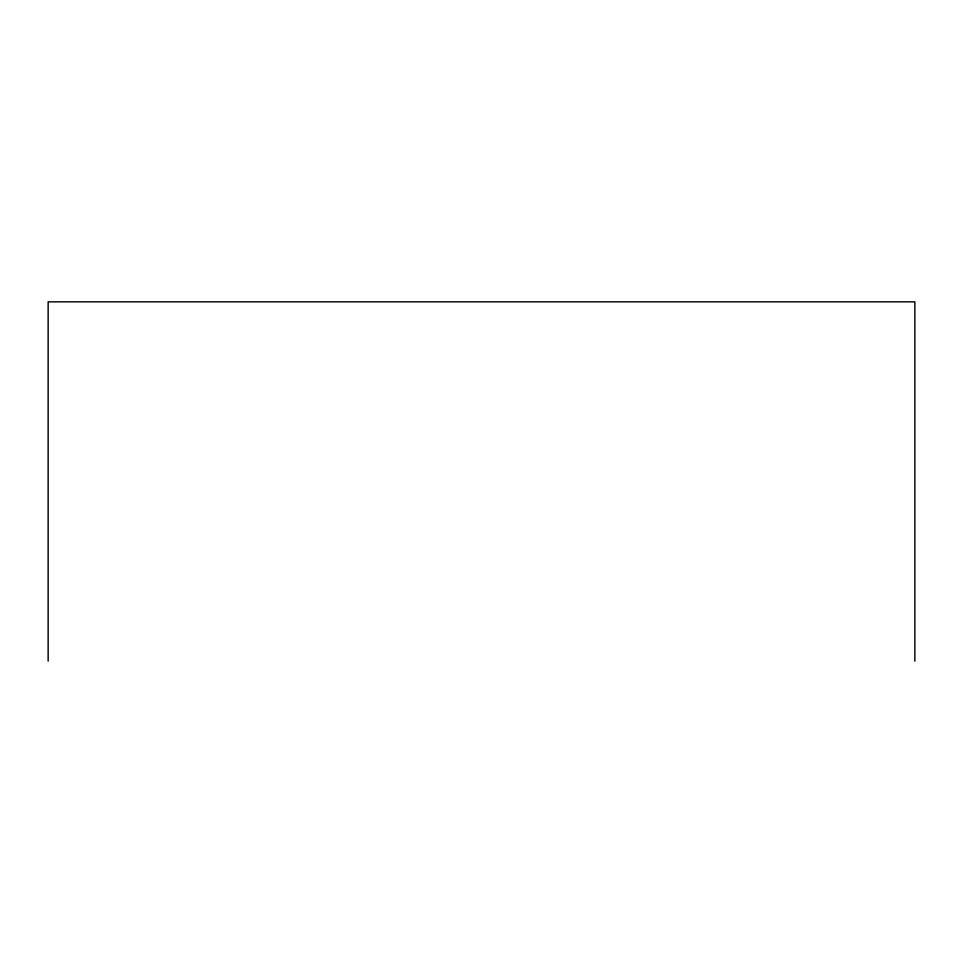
<?xml version="1.0" encoding="UTF-8"?>
<svg xmlns="http://www.w3.org/2000/svg" width="963" height="963" viewBox="0 0 963 963"><rect width="100%" height="100%" fill="white"/><g stroke="black" fill="none" stroke-linecap="round" stroke-linejoin="round"><path stroke-width="1.44" d="M914.85 661.16L914.85 301.84L48.15 301.84L48.15 661.16"/></g></svg>
